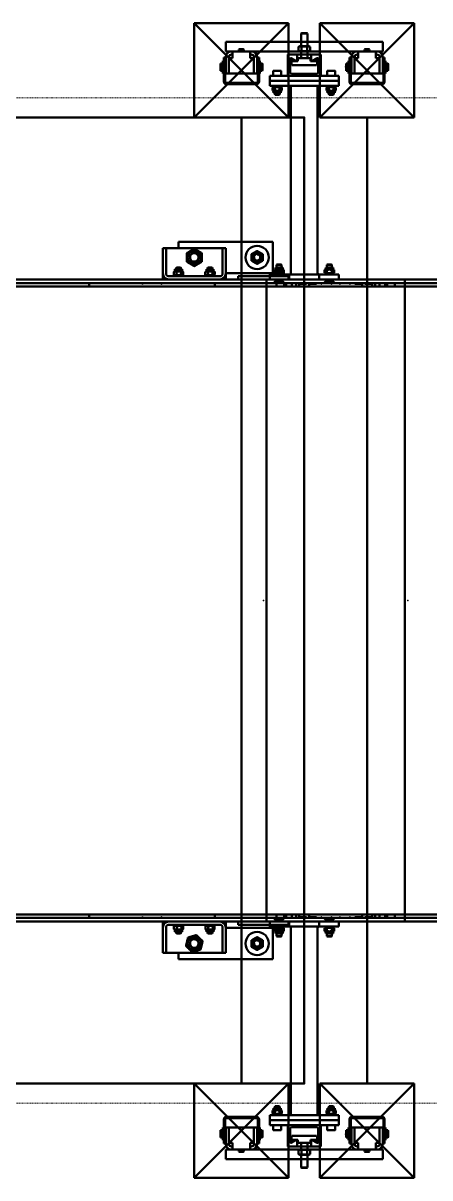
# Model space of a CAD drawing. Header units: metres. Extents: x -11418 to 773, y -8631 to 3561.
# Drawn here: x -4746.7 to -4681.9, y -1671 to -1487.2 of the extents above; entities that cross this region are included whole.
import ezdxf

# ---------------------------------------------------------------- set-up
doc = ezdxf.new("R2010")
doc.units = ezdxf.units.M
doc.header["$LTSCALE"] = 0.01
doc.header["$MEASUREMENT"] = 0
doc.linetypes.add('AM_ISO09W050', pattern=[22.5, 12, -1.5, 3, -1.5, 3, -1.5])
doc.linetypes.add('Amconstr', pattern=[9999, 9999, 0])
doc.layers.get('0').update_dxf_attribs({"color": 30, "lineweight": 0})
for name, color, linetype, lineweight in [('AM_CL', 1, 'Amconstr', 25), ('SSN_PBC-AM_0', 5, 'Continuous', 50), ('SSN_PBC-AM_11', 9, 'AM_ISO09W050', 18), ('SSN_Signalgeber-AM_0', 3, 'Continuous', 50)]:
    doc.layers.add(name, color=color, linetype=linetype, lineweight=lineweight)

# ---------------------------------------------------------------- blocks, each defined once
blk = doc.blocks.new('PBC_3190_20-017-10022_D')
at = {"layer": 'AM_CL'}
for p in [(0, 0), (3200, 0)]:
    blk.add_point(p, dxfattribs=at)
at = {"layer": 'SSN_PBC-AM_0'}
for p, q in [((2835, 561), (2835, 571)), ((2835, 571), (2985, 571)), ((2985, 571), (2985, 521)), ((2810, 538.5), (2810, 561)), ((2815, 561), (2810, 561)), ((2815, 561), (2815, 538.5)), ((2815, 561), (2905, 561)), ((2910, 561), (2905, 561)), ((2905, 538.5), (2905, 561)), ((2910, 561), (2910, 538.5)), ((2810, 538.5), (2810, 520.3)), ((2815, 538.5), (2815, 520.3)), ((2905, 538.5), (2905, 520.3)), ((2910, 520.3), (2910, 538.5)), ((-40, 516), (-40, 511)), ((-40, 516), (-28, 516)), ((28, 516), (-28, 516)), ((33, 517.6), (17, 517.6)), ((17, 517.6), (17, 516)), ((17.5, 518.6), (17.5, 523.1)), ((19.2, 524), (17.7, 523.2)), ((19.2, 517.6), (17.7, 518.5)), ((19.2, 527.1), (30.8, 527.1)), ((19.2, 524), (19.2, 527.1)), ((19.2, 524), (30.8, 524)), ((21.8, 530), (21, 529.2)), ((29, 529.2), (21, 529.2)), ((21, 527.1), (21, 529.2)), ((21.6, 518.6), (21.6, 523.1)), ((21.7, 530), (21.7, 527.1)), ((21.8, 530), (28.2, 530)), ((28, 516), (40, 516)), ((28.2, 530), (29, 529.2)), ((28.3, 527.1), (28.3, 530)), ((29, 527.1), (29, 529.2)), ((29.1, 518.6), (29.1, 523.1)), ((30.8, 524), (30.8, 527.1)), ((30.8, 524), (32.3, 523.2)), ((30.8, 517.6), (32.3, 518.5)), ((32.5, 518.6), (32.5, 523.1)), ((33, 517.6), (33, 516)), ((40, 511), (40, 516)), ((2810, 511), (2810, 520.3)), ((2900.7, 516), (2819.3, 516)), ((2843, 517.6), (2827, 517.6)), ((2827, 517.6), (2827, 516)), ((2827.5, 518.6), (2827.5, 523.1)), ((2829.2, 524), (2827.7, 523.2)), ((2829.2, 517.6), (2827.7, 518.5)), ((2829.2, 527.1), (2840.8, 527.1)), ((2829.2, 524), (2829.2, 527.1)), ((2829.2, 524), (2840.8, 524)), ((2831.8, 530), (2831, 529.2)), ((2839, 529.2), (2831, 529.2)), ((2831, 527.1), (2831, 529.2)), ((2831.6, 518.6), (2831.6, 523.1)), ((2831.7, 530), (2831.7, 527.1)), ((2831.8, 530), (2838.2, 530)), ((2838.2, 530), (2839, 529.2)), ((2838.3, 527.1), (2838.3, 530)), ((2839, 527.1), (2839, 529.2)), ((2839.1, 518.6), (2839.1, 523.1)), ((2840.8, 524), (2840.8, 527.1)), ((2840.8, 524), (2842.3, 523.2)), ((2840.8, 517.6), (2842.3, 518.5)), ((2842.5, 518.6), (2842.5, 523.1)), ((2843, 517.6), (2843, 516)), ((2893, 517.6), (2877, 517.6)), ((2877, 517.6), (2877, 516)), ((2877.5, 518.6), (2877.5, 523.1)), ((2879.2, 524), (2877.7, 523.2)), ((2879.2, 517.6), (2877.7, 518.5)), ((2879.2, 527.1), (2890.8, 527.1)), ((2879.2, 524), (2879.2, 527.1)), ((2879.2, 524), (2890.8, 524)), ((2881.8, 530), (2881, 529.2)), ((2889, 529.2), (2881, 529.2)), ((2881, 527.1), (2881, 529.2)), ((2881.6, 518.6), (2881.6, 523.1)), ((2881.7, 530), (2881.7, 527.1)), ((2881.8, 530), (2888.2, 530)), ((2888.2, 530), (2889, 529.2)), ((2888.3, 527.1), (2888.3, 530)), ((2889, 527.1), (2889, 529.2)), ((2889.1, 518.6), (2889.1, 523.1)), ((2890.8, 524), (2890.8, 527.1)), ((2890.8, 524), (2892.3, 523.2)), ((2890.8, 517.6), (2892.3, 518.5)), ((2892.5, 518.6), (2892.5, 523.1)), ((2893, 517.6), (2893, 516)), ((2985, 521), (2910, 521)), ((2910, 520.3), (2910, 511)), ((-28, 511), (-40, 511)), ((5, 511), (-28, 511)), ((5, 511), (38, 511)), ((5, 511), (5, -511)), ((38, 505), (5, 505)), ((5, 500), (41.5, 500)), ((21, 505), (21, 500)), ((36.1, 504.5), (33, 504.5)), ((33, 500), (33, 504.5)), ((36.1, 505), (36.1, 500)), ((38, 511), (1397, 511)), ((38, 505), (1397, 505)), ((78, 500), (41.5, 500)), ((65, 511), (65, 505)), ((73, 500), (73, 505)), ((73, 504), (82.3, 504)), ((78, 504.5), (78, 505)), ((78, 504), (78, 504.5)), ((3122, 500), (78, 500)), ((84, 504), (82.3, 504)), ((84.5, 505), (84.5, 504.5)), ((161.5, 504.5), (161.5, 505)), ((163.7, 504), (162, 504)), ((163.7, 504), (173, 504)), ((165, 511), (165, 505)), ((168, 505), (168, 504.5)), ((168, 504.5), (168, 504)), ((173, 505), (173, 504.5)), ((173, 504.5), (173, 504)), ((173, 504), (173, 500)), ((178, 500), (178, 505)), ((185, 500), (185, 505)), ((3162, 511), (1803, 511)), ((1803, 505), (3162, 505)), ((2692.5, 500), (2692.5, 505)), ((2892.5, 505), (2892.5, 500)), ((3015, 505), (3015, 500)), ((3022, 505), (3022, 500)), ((3027, 504.5), (3027, 505)), ((3027, 504), (3027, 504.5)), ((3027, 500), (3027, 504)), ((3027, 504), (3036.3, 504)), ((3032, 504.5), (3032, 505)), ((3032, 504), (3032, 504.5)), ((3035, 505), (3035, 511)), ((3038, 504), (3036.3, 504)), ((3038.5, 505), (3038.5, 504.5)), ((3115.5, 504.5), (3115.5, 505)), ((3117.7, 504), (3116, 504)), ((3117.7, 504), (3127, 504)), ((3122, 505), (3122, 504.5)), ((3122, 504.5), (3122, 504)), ((3160.1, 500), (3122, 500)), ((3127, 505), (3127, 500)), ((3135, 505), (3135, 511)), ((3160.1, 500), (3195, 500)), ((3162, 511), (3195, 511)), ((3195, 505), (3162, 505)), ((3163.9, 500), (3163.9, 505)), ((3167, 504.5), (3163.9, 504.5)), ((3167, 500), (3167, 504.5)), ((3179, 500), (3179, 505)), ((3195, -511), (3195, 511)), ((-40, -511), (-28, -511)), ((-40, -511), (-40, -516)), ((-28, -511), (5, -511)), ((41.5, -500), (5, -500)), ((5, -505), (38, -505)), ((38, -511), (5, -511)), ((21, -500), (21, -505)), ((33, -504.5), (33, -500)), ((36.1, -504.5), (33, -504.5)), ((36.1, -500), (36.1, -505)), ((1397, -505), (38, -505)), ((38, -511), (1397, -511)), ((40, -516), (40, -511)), ((41.5, -500), (78, -500)), ((65, -505), (65, -511)), ((73, -505), (73, -500)), ((82.3, -504), (73, -504)), ((78, -500), (3122, -500)), ((78, -504.5), (78, -504)), ((78, -505), (78, -504.5)), ((82.3, -504), (84, -504)), ((84.5, -504.5), (84.5, -505)), ((161.5, -505), (161.5, -504.5)), ((162, -504), (163.7, -504)), ((173, -504), (163.7, -504)), ((165, -505), (165, -511)), ((168, -504), (168, -504.5)), ((168, -504.5), (168, -505)), ((173, -500), (173, -504)), ((173, -504), (173, -504.5)), ((173, -504.5), (173, -505)), ((178, -505), (178, -500)), ((185, -505), (185, -500)), ((3162, -505), (1803, -505)), ((3162, -511), (1803, -511)), ((2692.5, -505), (2692.5, -500)), ((2810, -520.3), (2810, -511)), ((2892.5, -500), (2892.5, -505)), ((2910, -511), (2910, -520.3)), ((3015, -500), (3015, -505)), ((3022, -500), (3022, -505)), ((3027, -504), (3027, -500)), ((3027, -504.5), (3027, -504)), ((3036.3, -504), (3027, -504)), ((3027, -505), (3027, -504.5)), ((3032, -504.5), (3032, -504)), ((3032, -505), (3032, -504.5)), ((3035, -511), (3035, -505)), ((3036.3, -504), (3038, -504)), ((3038.5, -504.5), (3038.5, -505)), ((3115.5, -505), (3115.5, -504.5)), ((3116, -504), (3117.7, -504)), ((3127, -504), (3117.7, -504)), ((3122, -500), (3160.1, -500)), ((3122, -504), (3122, -504.5)), ((3122, -504.5), (3122, -505)), ((3127, -500), (3127, -505)), ((3135, -511), (3135, -505)), ((3195, -500), (3160.1, -500)), ((3162, -505), (3195, -505)), ((3195, -511), (3162, -511)), ((3163.9, -505), (3163.9, -500)), ((3167, -504.5), (3163.9, -504.5)), ((3167, -504.5), (3167, -500)), ((3179, -505), (3179, -500)), ((-28, -516), (-40, -516)), ((-28, -516), (28, -516)), ((17, -517.6), (17, -516)), ((17, -517.6), (33, -517.6)), ((17.8, -518.6), (17.8, -523.1)), ((19.2, -517.6), (18.3, -518.1)), ((19.2, -524), (18.3, -523.6)), ((30.8, -524), (19.2, -524)), ((19.2, -524), (19.2, -527.1)), ((30.8, -527.1), (19.2, -527.1)), ((19.5, -518.6), (19.5, -523.1)), ((21, -527.1), (21, -529.2)), ((21, -529.2), (29, -529.2)), ((21.8, -530), (21, -529.2)), ((21.7, -527.1), (21.7, -530)), ((28.2, -530), (21.8, -530)), ((26.6, -518.6), (26.6, -523.1)), ((40, -516), (28, -516)), ((28.2, -530), (29, -529.2)), ((28.3, -530), (28.3, -527.1)), ((29, -527.1), (29, -529.2)), ((30.8, -517.6), (31.7, -518.1)), ((30.8, -524), (31.7, -523.6)), ((30.8, -524), (30.8, -527.1)), ((32.2, -518.6), (32.2, -523.1)), ((33, -517.6), (33, -516)), ((2810, -520.3), (2810, -538.5)), ((2815, -538.5), (2815, -520.3)), ((2819.3, -516), (2900.7, -516)), ((2827, -517.6), (2827, -516)), ((2827, -517.6), (2843, -517.6)), ((2827.6, -518.6), (2827.6, -523.1)), ((2829.2, -517.6), (2828, -518.3)), ((2829.2, -524), (2828, -523.4)), ((2840.8, -524), (2829.2, -524)), ((2829.2, -524), (2829.2, -527.1)), ((2840.8, -527.1), (2829.2, -527.1)), ((2831, -527.1), (2831, -529.2)), ((2831, -529.2), (2839, -529.2)), ((2831.8, -530), (2831, -529.2)), ((2831.7, -527.1), (2831.7, -530)), ((2838.2, -530), (2831.8, -530)), ((2832.3, -518.6), (2832.3, -523.1)), ((2838.2, -530), (2839, -529.2)), ((2838.3, -530), (2838.3, -527.1)), ((2839, -527.1), (2839, -529.2)), ((2839.7, -518.6), (2839.7, -523.1)), ((2840.8, -517.6), (2842, -518.3)), ((2840.8, -524), (2842, -523.4)), ((2840.8, -524), (2840.8, -527.1)), ((2842.4, -518.6), (2842.4, -523.1)), ((2843, -517.6), (2843, -516)), ((2877, -517.6), (2877, -516)), ((2877, -517.6), (2893, -517.6)), ((2877.6, -518.6), (2877.6, -523.1)), ((2879.2, -517.6), (2878, -518.3)), ((2879.2, -524), (2878, -523.4)), ((2890.8, -524), (2879.2, -524)), ((2879.2, -524), (2879.2, -527.1)), ((2890.8, -527.1), (2879.2, -527.1)), ((2881, -527.1), (2881, -529.2)), ((2881, -529.2), (2889, -529.2)), ((2881.8, -530), (2881, -529.2)), ((2881.7, -527.1), (2881.7, -530)), ((2888.2, -530), (2881.8, -530)), ((2882.3, -518.6), (2882.3, -523.1)), ((2888.2, -530), (2889, -529.2)), ((2888.3, -530), (2888.3, -527.1)), ((2889, -527.1), (2889, -529.2)), ((2889.7, -518.6), (2889.7, -523.1)), ((2890.8, -517.6), (2892, -518.3)), ((2890.8, -524), (2892, -523.4)), ((2890.8, -524), (2890.8, -527.1)), ((2892.4, -518.6), (2892.4, -523.1)), ((2893, -517.6), (2893, -516)), ((2905, -538.5), (2905, -520.3)), ((2910, -538.5), (2910, -520.3)), ((2910, -521), (2985, -521)), ((2985, -521), (2985, -571)), ((2810, -561), (2810, -538.5)), ((2815, -538.5), (2815, -561)), ((2905, -561), (2905, -538.5)), ((2910, -538.5), (2910, -561)), ((2810, -561), (2815, -561)), ((2905, -561), (2815, -561)), ((2835, -571), (2835, -561)), ((2905, -561), (2910, -561)), ((2985, -571), (2835, -571))]:
    blk.add_line(p, q, dxfattribs=at)
for centre, radius in [((2860, 546), 11.2), ((2860, 546), 8), ((2860, 546), 8), ((2860, 546), 7), ((2960, 546), 18.5), ((2960, 546), 8.3), ((2960, 546), 6), ((2960, 546), 6), ((2960, 546), 5.5), ((2960, -546), 18.5), ((2860, -546), 11.2), ((2860, -546), 8), ((2860, -546), 8), ((2860, -546), 7), ((2960, -546), 8.3), ((2960, -546), 6), ((2960, -546), 6), ((2960, -546), 5.5)]:
    blk.add_circle(centre, radius, dxfattribs=at)
for centre, radius, start, end in [((2860, 546), 6.79, 170, 80), ((2960, 546), 4.95, 170, 80), ((2819.3, 520.3), 9.3, 180, 270), ((2819.3, 520.3), 4.3, 180, 270), ((2900.7, 520.3), 9.3, 270, 0), ((2900.7, 520.3), 4.3, 270, 0), ((84, 504.5), 0.5, 270, 0), ((108, 505), 1, 180, 0), ((138, 505), 1, 180, 0), ((162, 504.5), 0.5, 180, 270), ((2777.5, 505), 1, 180, 0), ((2807.5, 505), 1, 180, 0), ((3038, 504.5), 0.5, 270, 0), ((3062, 505), 1, 180, 0), ((3092, 505), 1, 180, 0), ((3116, 504.5), 0.5, 180, 270), ((84, -504.5), 0.5, 0, 90), ((108, -505), 1, 0, 180), ((138, -505), 1, 0, 180), ((162, -504.5), 0.5, 90, 180), ((2777.5, -505), 1, 0, 180), ((2807.5, -505), 1, 0, 180), ((2819.3, -520.3), 9.3, 90, 180), ((2900.7, -520.3), 9.3, 0, 90), ((3038, -504.5), 0.5, 0, 90), ((3062, -505), 1, 0, 180), ((3092, -505), 1, 0, 180), ((3116, -504.5), 0.5, 90, 180), ((2819.3, -520.3), 4.3, 90, 180), ((2900.7, -520.3), 4.3, 0, 90), ((2860, -546), 6.79, 170, 80), ((2960, -546), 4.95, 170, 80)]:
    blk.add_arc(centre, radius, start, end, dxfattribs=at)
for points, weights in [([(2848, 552.9), (2854, 556.4), (2860, 559.9)], [1, 1.15470053838, 1]), ([(2848, 539.1), (2848, 546), (2848, 552.9)], [1, 1.15470053838, 1]), ([(2860, 559.9), (2866, 556.4), (2872, 552.9)], [1, 1.15470053838, 1]), ([(2872, 552.9), (2872, 546), (2872, 539.1)], [1, 1.15470053838, 1]), ([(2951, 551.2), (2955.5, 553.8), (2960, 556.4)], [1, 1.15470053838, 1]), ([(2960, 556.4), (2964.5, 553.8), (2969, 551.2)], [1, 1.15470053838, 1]), ([(2860, 532.1), (2854, 535.6), (2848, 539.1)], [1, 1.15470053838, 1]), ([(2872, 539.1), (2866, 535.6), (2860, 532.1)], [1, 1.15470053838, 1]), ([(2951, 540.8), (2951, 546), (2951, 551.2)], [1, 1.15470053838, 1]), ([(2960, 535.6), (2955.5, 538.2), (2951, 540.8)], [1, 1.15470053838, 1]), ([(2969, 540.8), (2964.5, 538.2), (2960, 535.6)], [1, 1.15470053838, 1]), ([(2969, 551.2), (2969, 546), (2969, 540.8)], [1, 1.15470053838, 1]), ([(21.6, 523.1), (19.6, 524.1), (17.5, 523.1)], [1, 1.15470053838, 1]), ([(17.5, 523.1), (17.6, 523.1), (17.7, 523.2)], [1, 1.00820608325, 1.01554158385]), ([(17.5, 518.6), (19.6, 517.5), (21.6, 518.6)], [1, 1.15470053838, 1]), ([(17.7, 518.5), (17.6, 518.5), (17.5, 518.6)], [1.01554158385, 1.00820608325, 1]), ([(29.1, 523.1), (25.3, 524.1), (21.6, 523.1)], [1, 1.15470053838, 1]), ([(21.6, 518.6), (25.3, 517.5), (29.1, 518.6)], [1, 1.15470053838, 1]), ([(32.5, 523.1), (30.8, 524.1), (29.1, 523.1)], [1, 1.15470053838, 1]), ([(29.1, 518.6), (30.8, 517.5), (32.5, 518.6)], [1, 1.15470053838, 1]), ([(2831.6, 523.1), (2829.5, 524.1), (2827.5, 523.1)], [1, 1.15470053838, 1]), ([(2827.5, 523.1), (2827.6, 523.1), (2827.7, 523.2)], [1, 1.0078403239, 1.01488594238]), ([(2827.5, 518.6), (2829.5, 517.5), (2831.6, 518.6)], [1, 1.15470053838, 1]), ([(2827.7, 518.5), (2827.6, 518.5), (2827.5, 518.6)], [1.01488594238, 1.0078403239, 1]), ([(2839.1, 523.1), (2835.3, 524.1), (2831.6, 523.1)], [1, 1.15470053838, 1]), ([(2831.6, 518.6), (2835.3, 517.5), (2839.1, 518.6)], [1, 1.15470053838, 1]), ([(2842.5, 523.1), (2840.8, 524.1), (2839.1, 523.1)], [1, 1.15470053838, 1]), ([(2839.1, 518.6), (2840.8, 517.5), (2842.5, 518.6)], [1, 1.15470053838, 1]), ([(2881.6, 523.1), (2879.5, 524.1), (2877.5, 523.1)], [1, 1.15470053838, 1]), ([(2877.5, 523.1), (2877.6, 523.1), (2877.7, 523.2)], [1, 1.0078403239, 1.01488594238]), ([(2877.5, 518.6), (2879.5, 517.5), (2881.6, 518.6)], [1, 1.15470053838, 1]), ([(2877.7, 518.5), (2877.6, 518.5), (2877.5, 518.6)], [1.01488594238, 1.0078403239, 1]), ([(2889.1, 523.1), (2885.3, 524.1), (2881.6, 523.1)], [1, 1.15470053838, 1]), ([(2881.6, 518.6), (2885.3, 517.5), (2889.1, 518.6)], [1, 1.15470053838, 1]), ([(2892.5, 523.1), (2890.8, 524.1), (2889.1, 523.1)], [1, 1.15470053838, 1]), ([(2889.1, 518.6), (2890.8, 517.5), (2892.5, 518.6)], [1, 1.15470053838, 1]), ([(19.5, -518.6), (18.7, -517.5), (17.8, -518.6)], [1, 1.15470053838, 1]), ([(17.8, -523.1), (18.7, -524.1), (19.5, -523.1)], [1, 1.15470053838, 1]), ([(26.6, -518.6), (23, -517.5), (19.5, -518.6)], [1, 1.15470053838, 1]), ([(19.5, -523.1), (23, -524.1), (26.6, -523.1)], [1, 1.15470053838, 1]), ([(32.2, -518.6), (29.4, -517.5), (26.6, -518.6)], [1, 1.15470053838, 1]), ([(26.6, -523.1), (29.4, -524.1), (32.2, -523.1)], [1, 1.15470053838, 1]), ([(31.7, -518.1), (31.9, -518.2), (32.2, -518.6)], [1.06470801736, 1.04607917099, 1]), ([(32.2, -523.1), (31.9, -523.4), (31.7, -523.6)], [1, 1.04607917099, 1.06470801736]), ([(2832.3, -518.6), (2829.9, -517.5), (2827.6, -518.6)], [1, 1.15470053838, 1]), ([(2827.6, -518.6), (2827.8, -518.4), (2828, -518.3)], [1, 1.02264619613, 1.03866216066]), ([(2827.6, -523.1), (2829.9, -524.1), (2832.3, -523.1)], [1, 1.15470053838, 1]), ([(2828, -523.4), (2827.8, -523.2), (2827.6, -523.1)], [1.03866216066, 1.02264619613, 1]), ([(2839.7, -518.6), (2836, -517.5), (2832.3, -518.6)], [1, 1.15470053838, 1]), ([(2832.3, -523.1), (2836, -524.1), (2839.7, -523.1)], [1, 1.15470053838, 1]), ([(2842.4, -518.6), (2841, -517.5), (2839.7, -518.6)], [1, 1.15470053838, 1]), ([(2839.7, -523.1), (2841, -524.1), (2842.4, -523.1)], [1, 1.15470053838, 1]), ([(2849.9, -536.5), (2856.6, -534.5), (2863.2, -532.5)], [1, 1.15470053838, 1]), ([(2863.2, -532.5), (2868.3, -537.3), (2873.3, -542.1)], [1, 1.15470053838, 1]), ([(2882.3, -518.6), (2879.9, -517.5), (2877.6, -518.6)], [1, 1.15470053838, 1]), ([(2877.6, -518.6), (2877.8, -518.4), (2878, -518.3)], [1, 1.02264619613, 1.03866216066]), ([(2877.6, -523.1), (2879.9, -524.1), (2882.3, -523.1)], [1, 1.15470053838, 1]), ([(2878, -523.4), (2877.8, -523.2), (2877.6, -523.1)], [1.03866216066, 1.02264619613, 1]), ([(2889.7, -518.6), (2886, -517.5), (2882.3, -518.6)], [1, 1.15470053838, 1]), ([(2882.3, -523.1), (2886, -524.1), (2889.7, -523.1)], [1, 1.15470053838, 1]), ([(2892.4, -518.6), (2891, -517.5), (2889.7, -518.6)], [1, 1.15470053838, 1]), ([(2889.7, -523.1), (2891, -524.1), (2892.4, -523.1)], [1, 1.15470053838, 1]), ([(2846.7, -549.9), (2848.3, -543.2), (2849.9, -536.5)], [1, 1.15470053838, 1]), ([(2856.8, -559.5), (2851.7, -554.7), (2846.7, -549.9)], [1, 1.15470053838, 1]), ([(2873.3, -542.1), (2871.7, -548.8), (2870.1, -555.5)], [1, 1.15470053838, 1]), ([(2951, -540.8), (2955.5, -538.2), (2960, -535.6)], [1, 1.15470053838, 1]), ([(2951, -551.2), (2951, -546), (2951, -540.8)], [1, 1.15470053838, 1]), ([(2960, -556.4), (2955.5, -553.8), (2951, -551.2)], [1, 1.15470053838, 1]), ([(2960, -535.6), (2964.5, -538.2), (2969, -540.8)], [1, 1.15470053838, 1]), ([(2969, -551.2), (2964.5, -553.8), (2960, -556.4)], [1, 1.15470053838, 1]), ([(2969, -540.8), (2969, -546), (2969, -551.2)], [1, 1.15470053838, 1]), ([(2870.1, -555.5), (2863.4, -557.5), (2856.8, -559.5)], [1, 1.15470053838, 1])]:
    blk.add_rational_spline(points, weights, degree=2, dxfattribs=at)
at = {"layer": 'SSN_PBC-AM_11'}
for p, q in [((0, 800), (3200, 800)), ((0, -800), (3200, -800))]:
    blk.add_line(p, q, dxfattribs=at)
blk = doc.blocks.new('LS_Symbol')
at = {"layer": 'SSN_Signalgeber-AM_0'}
for p, q in [((-75, 769), (-75, 919)), ((-75, 919), (75, 919)), ((75, 919), (-75, 769)), ((75, 769), (-75, 919)), ((-75, 919), (75, 919)), ((75, 919), (75, 769)), ((-75, 769), (75, 769)), ((0, 769), (0, -769)), ((-75, -919), (-75, -769)), ((-75, -769), (75, -769)), ((75, -769), (-75, -919)), ((75, -919), (-75, -769)), ((-75, -769), (75, -769)), ((75, -769), (75, -919)), ((-75, -919), (75, -919))]:
    blk.add_line(p, q, dxfattribs=at)
blk = doc.blocks.new('Signalgeber_31-011-00008_300_D')
at = {"layer": 'SSN_Signalgeber-AM_0'}
for p, q in [((-328, 129.5), (-348, 129.5)), ((-348, 129.5), (-348, 128)), ((-343.8, 133.1), (-343, 133.5)), ((-343.8, 133.1), (-343.8, 130)), ((-343.8, 130), (-342.3, 130)), ((-333, 133.5), (-343, 133.5)), ((-342.3, 130), (-333.6, 130)), ((-342.3, 130), (-342.3, 129.5)), ((-340.7, 129.5), (-342.3, 129.5)), ((-340.9, 133.1), (-340.9, 130)), ((-335.3, 129.5), (-340.7, 129.5)), ((-333.6, 129.5), (-335.3, 129.5)), ((-335.1, 133.1), (-335.1, 130)), ((-333.6, 130), (-332.2, 130)), ((-333.6, 130), (-333.6, 129.5)), ((-332.2, 133.1), (-333, 133.5)), ((-332.2, 133.1), (-332.2, 130)), ((-328, 128), (-328, 129.5)), ((-378, -125), (-378, 125)), ((-378, 125), (-363, 125)), ((-363, 125), (-363, -125)), ((-363, 115.7), (-363, 84.3)), ((-363, 114), (-352, 114)), ((-358, 114), (-358, 115.7)), ((-328, 125), (-353.7, 125)), ((-353.7, 120), (-328, 120)), ((-353.5, 128), (-314.8, 128)), ((-353.5, 126), (-353.5, 128)), ((-314.8, 126), (-353.5, 126)), ((-352, 114), (-352, 120)), ((-348, 128), (-328, 128)), ((-328, 75), (-328, 125)), ((-313, 75.8), (-313, 124.2)), ((-311, 124.2), (-311, 75.8)), ((-366.1, 104), (-366.7, 103)), ((-366.7, 103), (-366.7, 97.1)), ((-366.1, 96), (-366.7, 97.1)), ((-364.1, 104), (-366.1, 104)), ((-364.1, 102), (-366.1, 102)), ((-364.1, 98), (-366.1, 98)), ((-364.1, 96), (-366.1, 96)), ((-364.1, 104), (-363.5, 103)), ((-364.1, 96), (-363.5, 97.1)), ((-363.5, 96.5), (-363.5, 103.5)), ((-363, 103.5), (-363.5, 103.5)), ((-363, 103.3), (-363.5, 103.3)), ((-363.5, 103), (-363.5, 97.1)), ((-363, 102.8), (-363.5, 102.8)), ((-363, 102), (-363.5, 102)), ((-363, 101), (-363.5, 101)), ((-363, 100), (-363.5, 100)), ((-363, 99), (-363.5, 99)), ((-363, 98), (-363.5, 98)), ((-363, 97.2), (-363.5, 97.2)), ((-363, 96.7), (-363.5, 96.7)), ((-363, 96.5), (-363.5, 96.5)), ((-363, 96.5), (-363, 103.5)), ((-363, 101.6), (-362.6, 102)), ((-363, 101.6), (-363, 98.4)), ((-362.6, 98), (-363, 98.4)), ((-362.6, 102), (-362.6, 98)), ((-361.7, 102), (-362.6, 102)), ((-361.7, 98), (-362.6, 98)), ((-363, 86), (-352, 86)), ((-358, 84.3), (-358, 86)), ((-328, 80), (-353.7, 80)), ((-353.7, 75), (-328, 75)), ((-353.5, 74), (-314.8, 74)), ((-353.5, 72), (-353.5, 74)), ((-352, 86), (-352, 80)), ((-314.8, 72), (-353.5, 72)), ((-348, 70.5), (-348, 72)), ((-348, 72), (-328, 72)), ((-328, 70.5), (-348, 70.5)), ((-343.8, 66.9), (-343.8, 70)), ((-343.8, 70), (-342.3, 70)), ((-343.8, 66.9), (-343, 66.5)), ((-333, 66.5), (-343, 66.5)), ((-340.7, 70.5), (-342.3, 70.5)), ((-342.3, 70), (-342.3, 70.5)), ((-342.3, 70), (-333.6, 70)), ((-340.9, 66.9), (-340.9, 70)), ((-335.3, 70.5), (-340.7, 70.5)), ((-333.6, 70.5), (-335.3, 70.5)), ((-335.1, 66.9), (-335.1, 70)), ((-333.6, 70), (-333.6, 70.5)), ((-333.6, 70), (-332.2, 70)), ((-332.2, 66.9), (-333, 66.5)), ((-332.2, 66.9), (-332.2, 70)), ((-328, 72), (-328, 70.5)), ((-332, 37.3), (-332, 48.7)), ((-331.2, 49.5), (-324, 49.5)), ((-324, -55), (-324, 55)), ((-316, 55), (-324, 55)), ((-324, 36.5), (-324, 49.5)), ((-316, 55), (-316, -55)), ((-316, 55), (-308, 55)), ((-316, 55), (-316, -55)), ((-308, -55), (-308, 55)), ((-308, 51), (-308, 35)), ((-306.4, 51), (-308, 51)), ((-306.4, 48.8), (-306.4, 51)), ((-305.4, 50.5), (-306.4, 48.8)), ((-306.4, 48.8), (-306.4, 37.2)), ((-306.4, 35), (-306.4, 37.2)), ((-305.4, 35.5), (-306.4, 37.2)), ((-305.4, 50.5), (-300.9, 50.5)), ((-305.4, 46.8), (-300.9, 46.8)), ((-305.4, 39.2), (-300.9, 39.2)), ((-300.9, 50.5), (-300, 48.8)), ((-300.9, 35.5), (-300, 37.2)), ((-296.9, 48.8), (-300, 48.8)), ((-300, 48.8), (-300, 37.2)), ((-296.9, 37.2), (-300, 37.2)), ((-296.9, 48.8), (-296.9, 37.2)), ((-296.9, 47), (-294.8, 47)), ((-296.9, 39), (-294.8, 39)), ((-294.8, 47), (-294.8, 39)), ((-294, 46.2), (-294.8, 47)), ((-294.8, 39), (-294, 39.8)), ((-294, 46.2), (-294, 39.8)), ((-24, 43.2), (-23.2, 44)), ((-24, 43.2), (-24, 36.8)), ((-23.2, 36), (-24, 36.8)), ((-23.2, 44), (-23.2, 36)), ((-19.1, 44), (-23.2, 44)), ((-19.1, 45.8), (-16, 45.8)), ((-19.1, 45.8), (-19.1, 34.2)), ((-15.1, 47.5), (-16, 45.8)), ((-16, 45.8), (-16, 34.2)), ((-10.6, 47.5), (-15.1, 47.5)), ((-10.6, 43.8), (-15.1, 43.8)), ((-10.6, 47.5), (-9.6, 45.8)), ((-9.6, 45.8), (-9.6, 48)), ((-9.6, 48), (-8, 48)), ((-9.6, 45.8), (-9.6, 34.2)), ((-8, -55), (-8, 55)), ((-8, 55), (0, 55)), ((-8, 48), (-8, 32)), ((0, -55), (0, 55)), ((1, 44), (0, 44)), ((4.7, 47.6), (1, 44)), ((1, 44), (1, 36)), ((4.7, 47.6), (4.7, 32.4)), ((4.7, 47.6), (6, 47.6)), ((6, 47.6), (6, 32.4)), ((-358, 25), (-363, 25)), ((-363, 25), (-363, -25)), ((-324, 26.3), (-358, 26.3)), ((-358, 26.3), (-358, 11)), ((-358, -25), (-358, 25)), ((-347.4, 12.5), (-352.1, 20.8)), ((-351.3, 22.3), (-329.5, 22.3)), ((-343.3, 20.5), (-350, 20.5)), ((-350, 20.5), (-347.2, 18.2)), ((-341.2, 19.5), (-343.3, 20.5)), ((-341.2, 19.5), (-341.2, 0)), ((-331.2, 36.5), (-324, 36.5)), ((-327.5, 20.3), (-327.5, -20.2)), ((-308, 35), (-306.4, 35)), ((-308, 21.2), (-8, 21.2)), ((-305.4, 35.5), (-300.9, 35.5)), ((-19.1, 36), (-23.2, 36)), ((-19.1, 34.2), (-16, 34.2)), ((-15.1, 32.5), (-16, 34.2)), ((-10.6, 36.2), (-15.1, 36.2)), ((-10.6, 32.5), (-15.1, 32.5)), ((-10.6, 32.5), (-9.6, 34.2)), ((-9.6, 32), (-9.6, 34.2)), ((-8, 32), (-9.6, 32)), ((0, 24), (-8, 24)), ((1, 36), (0, 36)), ((4.7, 32.4), (1, 36)), ((6, 32.4), (4.7, 32.4)), ((-391.3, 5), (-392.2, 4.1)), ((-392.2, 4.1), (-392.2, -4.1)), ((-391.3, 5), (-391.3, -5)), ((-391.3, 5), (-371.4, 5)), ((-370.3, 9.2), (-371.4, 7.3)), ((-371.4, -7.3), (-371.4, 7.3)), ((-364.1, 9.2), (-370.3, 9.2)), ((-364.1, 4.6), (-370.3, 4.6)), ((-364.1, 9.2), (-363, 7.3)), ((-363, -7.3), (-363, 7.3)), ((-363, 5), (-352.2, 5)), ((-358, 11), (-348.2, 11)), ((-347.2, 10), (-352.2, 10)), ((-352.2, 10), (-352.2, 0)), ((-352.2, -10), (-352.2, 0)), ((-347.2, 18.2), (-347.2, 10)), ((-341.2, -19.5), (-341.2, 0)), ((-391.3, -5), (-392.2, -4.1)), ((-371.4, -5), (-391.3, -5)), ((-370.3, -9.2), (-371.4, -7.3)), ((-364.1, -4.6), (-370.3, -4.6)), ((-364.1, -9.2), (-370.3, -9.2)), ((-364.1, -9.2), (-363, -7.3)), ((-352.2, -5), (-363, -5)), ((-348.2, -11), (-358, -11)), ((-358, -11), (-358, -26.2)), ((-352.2, -10), (-347.2, -10)), ((-352.1, -20.7), (-347.4, -12.5)), ((-350, -20.5), (-347.2, -18.2)), ((-347.2, -18.2), (-347.2, -10)), ((-363, -25), (-358, -25)), ((-358, -26.2), (-324, -26.2)), ((-329.5, -22.2), (-351.3, -22.2)), ((-350, -20.5), (-343.3, -20.5)), ((-341.2, -19.5), (-343.3, -20.5)), ((-331.2, -36.5), (-324, -36.5)), ((-324, -49.5), (-324, -36.5)), ((-308, -21.2), (-8, -21.2)), ((-308, -35), (-308, -51)), ((-306.4, -35), (-308, -35)), ((-306.4, -37.2), (-306.4, -35)), ((-305.4, -35.5), (-306.4, -37.2)), ((-305.4, -35.5), (-300.9, -35.5)), ((-300.9, -35.5), (-300, -37.2)), ((-24, -36.8), (-23.2, -36)), ((-23.2, -36), (-23.2, -44)), ((-19.1, -36), (-23.2, -36)), ((-19.1, -34.2), (-16, -34.2)), ((-19.1, -34.2), (-19.1, -45.8)), ((-15.1, -32.5), (-16, -34.2)), ((-16, -34.2), (-16, -45.8)), ((-10.6, -32.5), (-15.1, -32.5)), ((-10.6, -36.2), (-15.1, -36.2)), ((-10.6, -32.5), (-9.6, -34.2)), ((-9.6, -34.2), (-9.6, -32)), ((-9.6, -32), (-8, -32)), ((-9.6, -34.2), (-9.6, -45.8)), ((-8, -24), (0, -24)), ((-8, -32), (-8, -48)), ((1, -36), (0, -36)), ((4.7, -32.4), (1, -36)), ((1, -36), (1, -44)), ((4.7, -32.4), (4.7, -47.6)), ((4.7, -32.4), (6, -32.4)), ((6, -32.4), (6, -47.6)), ((-332, -48.7), (-332, -37.3)), ((-331.2, -49.5), (-324, -49.5)), ((-316, -55), (-324, -55)), ((-316, -55), (-308, -55)), ((-308, -51), (-306.4, -51)), ((-306.4, -37.2), (-306.4, -48.8)), ((-306.4, -51), (-306.4, -48.8)), ((-305.4, -50.5), (-306.4, -48.8)), ((-305.4, -39.2), (-300.9, -39.2)), ((-305.4, -46.8), (-300.9, -46.8)), ((-305.4, -50.5), (-300.9, -50.5)), ((-300.9, -50.5), (-300, -48.8)), ((-296.9, -37.2), (-300, -37.2)), ((-300, -37.2), (-300, -48.8)), ((-296.9, -48.8), (-300, -48.8)), ((-296.9, -37.2), (-296.9, -48.8)), ((-296.9, -39), (-294.8, -39)), ((-296.9, -47), (-294.8, -47)), ((-294.8, -39), (-294.8, -47)), ((-294, -39.8), (-294.8, -39)), ((-294.8, -47), (-294, -46.2)), ((-294, -39.8), (-294, -46.2)), ((-24, -36.8), (-24, -43.2)), ((-23.2, -44), (-24, -43.2)), ((-19.1, -44), (-23.2, -44)), ((-19.1, -45.8), (-16, -45.8)), ((-15.1, -47.5), (-16, -45.8)), ((-10.6, -43.8), (-15.1, -43.8)), ((-10.6, -47.5), (-15.1, -47.5)), ((-10.6, -47.5), (-9.6, -45.8)), ((-9.6, -48), (-9.6, -45.8)), ((-8, -48), (-9.6, -48)), ((-8, -55), (0, -55)), ((1, -44), (0, -44)), ((4.7, -47.6), (1, -44)), ((6, -47.6), (4.7, -47.6)), ((-353.5, -72), (-314.8, -72)), ((-353.5, -74), (-353.5, -72)), ((-328, -70.5), (-348, -70.5)), ((-348, -70.5), (-348, -72)), ((-348, -72), (-328, -72)), ((-343.8, -66.9), (-343, -66.5)), ((-343.8, -66.9), (-343.8, -70)), ((-343.8, -70), (-342.3, -70)), ((-333, -66.5), (-343, -66.5)), ((-342.3, -70), (-333.6, -70)), ((-342.3, -70), (-342.3, -70.5)), ((-340.7, -70.5), (-342.3, -70.5)), ((-340.9, -66.9), (-340.9, -70)), ((-335.3, -70.5), (-340.7, -70.5)), ((-333.6, -70.5), (-335.3, -70.5)), ((-335.1, -66.9), (-335.1, -70)), ((-333.6, -70), (-332.2, -70)), ((-333.6, -70), (-333.6, -70.5)), ((-332.2, -66.9), (-333, -66.5)), ((-332.2, -66.9), (-332.2, -70)), ((-328, -72), (-328, -70.5)), ((-363, -84.3), (-363, -115.7)), ((-363, -86), (-352, -86)), ((-358, -86), (-358, -84.3)), ((-328, -75), (-353.7, -75)), ((-353.7, -80), (-328, -80)), ((-314.8, -74), (-353.5, -74)), ((-352, -86), (-352, -80)), ((-328, -125), (-328, -75)), ((-313, -124.2), (-313, -75.8)), ((-311, -75.8), (-311, -124.2)), ((-366.1, -96), (-366.7, -97)), ((-366.7, -97), (-366.7, -102.9)), ((-366.1, -104), (-366.7, -102.9)), ((-364.1, -96), (-366.1, -96)), ((-364.1, -98), (-366.1, -98)), ((-364.1, -102), (-366.1, -102)), ((-364.1, -104), (-366.1, -104)), ((-364.1, -96), (-363.5, -97)), ((-364.1, -104), (-363.5, -102.9)), ((-363.5, -103.5), (-363.5, -96.5)), ((-363, -96.5), (-363.5, -96.5)), ((-363, -96.7), (-363.5, -96.7)), ((-363.5, -97), (-363.5, -102.9)), ((-363, -97.2), (-363.5, -97.2)), ((-363, -98), (-363.5, -98)), ((-363, -99), (-363.5, -99)), ((-363, -100), (-363.5, -100)), ((-363, -101), (-363.5, -101)), ((-363, -102), (-363.5, -102)), ((-363, -102.8), (-363.5, -102.8)), ((-363, -103.3), (-363.5, -103.3)), ((-363, -103.5), (-363.5, -103.5)), ((-363, -103.5), (-363, -96.5)), ((-363, -98.4), (-362.6, -98)), ((-363, -98.4), (-363, -101.6)), ((-362.6, -102), (-363, -101.6)), ((-362.6, -98), (-362.6, -102)), ((-361.7, -98), (-362.6, -98)), ((-361.7, -102), (-362.6, -102)), ((-378, -125), (-363, -125)), ((-363, -114), (-352, -114)), ((-358, -115.7), (-358, -114)), ((-328, -120), (-353.7, -120)), ((-353.7, -125), (-328, -125)), ((-353.5, -126), (-314.8, -126)), ((-353.5, -128), (-353.5, -126)), ((-314.8, -128), (-353.5, -128)), ((-352, -114), (-352, -120)), ((-348, -129.5), (-348, -128)), ((-348, -128), (-328, -128)), ((-328, -128), (-328, -129.5)), ((-328, -129.5), (-348, -129.5)), ((-343.8, -133.1), (-343.8, -130)), ((-343.8, -130), (-342.3, -130)), ((-343.8, -133.1), (-343, -133.5)), ((-333, -133.5), (-343, -133.5)), ((-340.7, -129.5), (-342.3, -129.5)), ((-342.3, -130), (-342.3, -129.5)), ((-342.3, -130), (-333.6, -130)), ((-340.9, -133.1), (-340.9, -130)), ((-335.3, -129.5), (-340.7, -129.5)), ((-333.6, -129.5), (-335.3, -129.5)), ((-335.1, -133.1), (-335.1, -130)), ((-333.6, -130), (-333.6, -129.5)), ((-333.6, -130), (-332.2, -130)), ((-332.2, -133.1), (-333, -133.5)), ((-332.2, -133.1), (-332.2, -130))]:
    blk.add_line(p, q, dxfattribs=at)
for centre, radius, start, end in [((-342.3, 130.9), 2.55, 55.5531, 115.5531), ((-338, 124), 9.55, 72.3875, 107.6125), ((-333.7, 130.9), 2.55, 64.4469, 124.4469), ((-353.7, 115.7), 9.3, 90, 180), ((-353.7, 115.7), 4.3, 90, 180), ((-314.8, 124.2), 3.8, 0, 90), ((-314.8, 124.2), 1.8, 0, 90), ((-364.6, 103), 1.79, 154.4385, 214.4385), ((-359.7, 100), 6.68, 162.383, 197.617), ((-364.6, 97), 1.79, 145.5615, 205.5615), ((-365.6, 103), 1.79, 325.5615, 25.5615), ((-370.5, 100), 6.68, 342.383, 17.617), ((-365.6, 97), 1.79, 334.4385, 34.4385), ((-353.7, 84.3), 9.3, 180, 270), ((-353.7, 84.3), 4.3, 180, 270), ((-314.8, 75.8), 1.8, 270, 0), ((-314.8, 75.8), 3.8, 270, 0), ((-342.3, 69.1), 2.55, 244.4469, 304.4469), ((-338, 76), 9.55, 252.3875, 287.6125), ((-333.7, 69.1), 2.55, 235.5531, 295.5531), ((-331.2, 48.7), 0.8, 90, 180), ((-331.2, 37.3), 0.8, 180, 270), ((-302.7, 48.6), 3.32, 154.4385, 214.4385), ((-293.6, 43), 12.4, 162.383, 197.617), ((-302.7, 37.4), 3.32, 145.5615, 205.5615), ((-303.7, 48.6), 3.32, 325.5615, 25.5615), ((-312.8, 43), 12.4, 342.383, 17.617), ((-303.7, 37.4), 3.32, 334.4385, 34.4385), ((-351.3, 21.3), 1, 90, 210), ((-329.5, 20.3), 2, 0, 90), ((-366.9, 6.9), 4.08, 154.4385, 214.4385), ((-355.7, 0), 15.3, 162.383, 197.617), ((-367.5, 6.9), 4.08, 325.5615, 25.5615), ((-378.7, 0), 15.3, 342.383, 17.617), ((-348.2, 12), 1, 270, 30), ((-366.9, -6.9), 4.08, 145.5615, 205.5615), ((-367.5, -6.9), 4.08, 334.4385, 34.4385), ((-348.2, -12), 1, 330, 90), ((-351.3, -21.2), 1, 150, 270), ((-331.2, -37.3), 0.8, 90, 180), ((-329.5, -20.2), 2, 270, 0), ((-302.7, -37.4), 3.32, 154.4385, 214.4385), ((-303.7, -37.4), 3.32, 325.5615, 25.5615), ((-331.2, -48.7), 0.8, 180, 270), ((-293.6, -43), 12.4, 162.383, 197.617), ((-302.7, -48.6), 3.32, 145.5615, 205.5615), ((-312.8, -43), 12.4, 342.383, 17.617), ((-303.7, -48.6), 3.32, 334.4385, 34.4385), ((-342.3, -69.1), 2.55, 55.5531, 115.5531), ((-338, -76), 9.55, 72.3875, 107.6125), ((-333.7, -69.1), 2.55, 64.4469, 124.4469), ((-314.8, -75.8), 3.8, 0, 90), ((-353.7, -84.3), 9.3, 90, 180), ((-353.7, -84.3), 4.3, 90, 180), ((-314.8, -75.8), 1.8, 0, 90), ((-364.6, -97), 1.79, 154.4385, 214.4385), ((-359.7, -100), 6.68, 162.383, 197.617), ((-364.6, -103), 1.79, 145.5615, 205.5615), ((-365.6, -97), 1.79, 325.5615, 25.5615), ((-370.5, -100), 6.68, 342.383, 17.617), ((-365.6, -103), 1.79, 334.4385, 34.4385), ((-353.7, -115.7), 9.3, 180, 270), ((-353.7, -115.7), 4.3, 180, 270), ((-314.8, -124.2), 1.8, 270, 0), ((-314.8, -124.2), 3.8, 270, 0), ((-342.3, -130.9), 2.55, 244.4469, 304.4469), ((-338, -124), 9.55, 252.3875, 287.6125), ((-333.7, -130.9), 2.55, 235.5531, 295.5531)]:
    blk.add_arc(centre, radius, start, end, dxfattribs=at)
at = {"layer": 'SSN_Signalgeber-AM_0', "extrusion": (0, 0, -1)}
for centre, radius, start, end in [((12.3, 45.6), 3.32, 325.5615, 25.5615), ((3.2, 40), 12.4, 342.383, 17.617), ((13.3, 45.6), 3.32, 154.4385, 214.4385), ((22.4, 40), 12.4, 162.383, 197.617), ((12.3, 34.4), 3.32, 334.4385, 34.4385), ((13.3, 34.4), 3.32, 145.5615, 205.5615), ((12.3, -34.4), 3.32, 325.5615, 25.5615), ((3.2, -40), 12.4, 342.383, 17.617), ((13.3, -34.4), 3.32, 154.4385, 214.4385), ((22.4, -40), 12.4, 162.383, 197.617), ((12.3, -45.6), 3.32, 334.4385, 34.4385), ((13.3, -45.6), 3.32, 145.5615, 205.5615)]:
    blk.add_arc(centre, radius, start, end, dxfattribs=at)
at = {"layer": 'SSN_Signalgeber-AM_0'}
for points in [[(-308, 21.2), (-303.8, 21.2), (-308, 25.4)], [(-8, 21.2), (-8, 25.4), (-12.2, 21.2)], [(-308, -21.2), (-308, -25.4), (-303.8, -21.2)], [(-8, -21.2), (-12.2, -21.2), (-8, -25.4)]]:
    blk.add_solid(points, dxfattribs=at)
blk = doc.blocks.new('A$C4EFB1426')
at = {"layer": 'SSN_PBC-AM_0'}
blk.add_lwpolyline([(-8985.9, -446.5), (-6115.9, -446.5), (-6115.9, -1984.5), (-8985.9, -1984.5)], close=True, dxfattribs=at)
for p in [(-9150.9, -1215.5), (-6180.9, -1215.5)]:
    blk.add_blockref('PBC_3190_20-017-10022_D', p, dxfattribs=at)
at = {"layer": 'SSN_Signalgeber-AM_0', "rotation": 180}
for p in [(-6215.9, -1215.5), (-6015.9, -1215.5)]:
    blk.add_blockref('LS_Symbol', p, dxfattribs=at)
at = {"layer": 'SSN_Signalgeber-AM_0', "xscale": -0.9999999999999992}
for p, rotation in [((-6115.9, -704.5), 90), ((-6115.9, -1726.5), 270)]:
    blk.add_blockref('Signalgeber_31-011-00008_300_D', p, dxfattribs=dict(at, rotation=rotation))

msp = doc.modelspace()

# ---------------------------------------------------------------- block references
at = {"xscale": 0.1, "yscale": 0.1, "zscale": 0.1}
msp.add_blockref('A$C4EFB1426', (-4090.35, -1457.51), dxfattribs=at)

doc.saveas('drawing.dxf')
